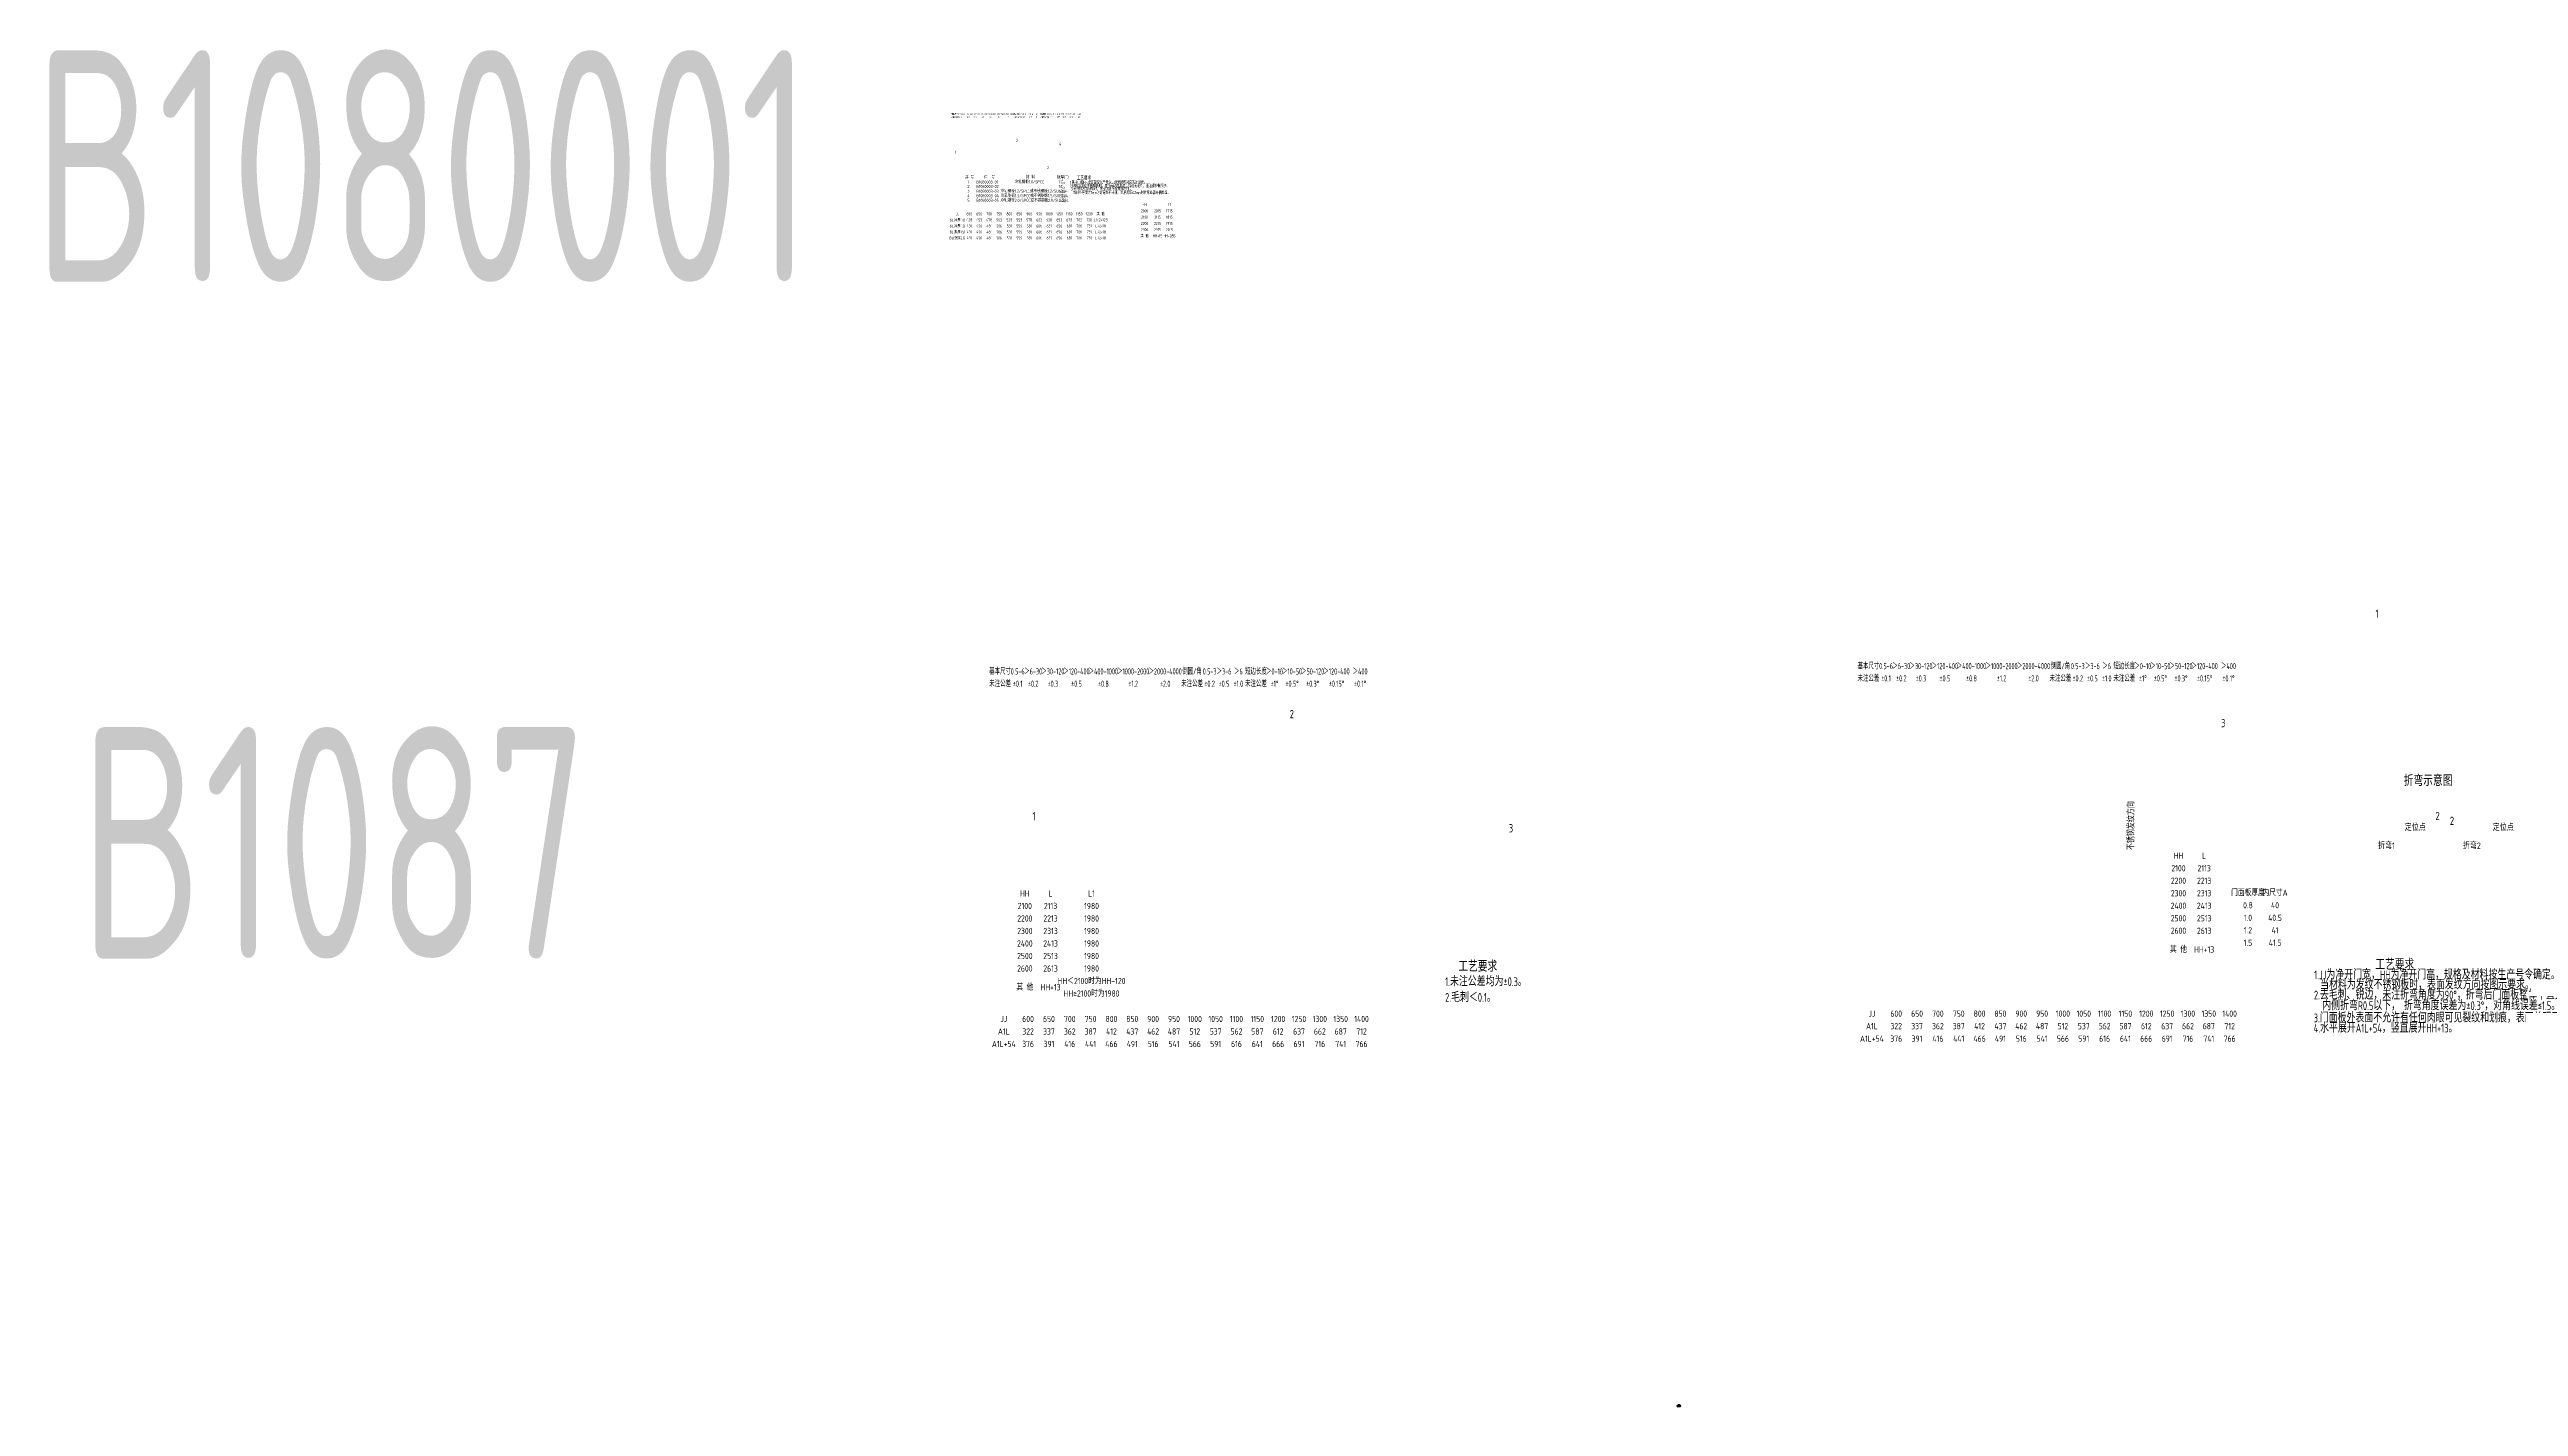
# Model space of a CAD drawing. Header units: inches. Extents: x 14216 to 120088, y -28681 to 23559.
# Drawn here: x 14693 to 25357, y -28681 to -22819 of the extents above; entities that cross this region are included whole.
import ezdxf
from ezdxf.enums import TextEntityAlignment as Align

# ---------------------------------------------------------------- set-up
doc = ezdxf.new("R2010")
doc.units = ezdxf.units.IN
doc.header["$LTSCALE"] = 0.3
doc.header["$MEASUREMENT"] = 0
for name, color, linetype in [('1粗实线', 4, 'Continuous'), ('2', 2, 'Continuous'), ('2细实线', 2, 'Continuous'), ('6', 3, 'Continuous'), ('7', 4, 'Continuous')]:
    doc.layers.add(name, color=color, linetype=linetype)
doc.layers.add('可见 (ISO)', color=7, linetype='Continuous', lineweight=50)
doc.layers.add('粗实线', color=7, linetype='Continuous', lineweight=30)
doc.styles.add('HZ', font='isocp2.shx', dxfattribs={"width": 0.7, "bigfont": 'hztxt.shx'})

msp = doc.modelspace()

# ---------------------------------------------------------------- linework, layer by layer
at = {"layer": '可见 (ISO)'}
for p, q in [((21727, -28674), (21734, -28674)), ((21734, -28681), (21727, -28681))]:
    msp.add_line(p, q, dxfattribs=at)
for centre, start, end in [((21727, -28678), 90, 270), ((21734, -28678), 270, 90)]:
    msp.add_arc(centre, 3.5, start, end, dxfattribs=at)

# ---------------------------------------------------------------- texts
at = {"layer": '1粗实线', "color": 4, "style": 'HZ', "width": 0.8}
for s, p in [('1', (24739, -25274)), ('2', (20050, -25708)), ('3', (24072, -25747)), ('1', (18939, -26149)), ('2', (24998, -26148)), ('3', (20996, -26201)), ('2', (25060, -26169))]:
    msp.add_text(s, height=35.6, dxfattribs=at).set_placement(p)
at = {"layer": '2', "style": 'HZ', "width": 0.85}
for s, height, p in [('序 号', 13.3, (18648, -23378)), ('1', 13.3, (18658, -23398)), ('2 ', 13.3, (18658, -23418)), ('3', 13.3, (18658, -23438)), ('4', 13.3, (18658, -23458)), ('B1080003-01', 13.3, (18697, -23399)), ('B1080003-02', 13.31, (18697, -23418)), ('B1080003-03', 13.3, (18697, -23439)), ('B1080003-04', 13.31, (18697, -23458)), ('件  号', 13.3, (18730, -23378)), ('冷轧钢板1.2/SPCC或不锈钢板1.2/SUS304', 13.31, (18801, -23438)), ('冷轧钢板1.5/SPCC或不锈钢板1.5/SUS304', 13.31, (18802, -23458)), ('冷轧钢板1.0/SPCC', 13.31, (18862, -23398)), ('材 料', 13.3, (18911, -23378)), ('板厚(T)', 13.3, (19045, -23378)), ('5', 13.3, (18658, -23478)), ('B1080003-05', 13.31, (18697, -23478)), ('冷轧钢板2.0/SPCC或不锈钢板2.0/SUS304', 13.31, (18801, -23478))]:
    msp.add_text(s, height=height, dxfattribs=at).set_placement(p)
at = {"layer": '2', "color": 6, "style": 'HZ'}
for s, height, width, p in [('1.其中JJ和HH按订单或生产号令，件号按照对应的对照表。', 13.5, 0.7, (19100, -23401)), ('2.材料为发纹不锈钢板时，表面无明显划痕；周边无毛刺，需贴保护膜保护。', 13.5, 0.7, (19100, -23416)), ('定位点', 28, 0.8, (24865, -26194)), ('定位点', 28, 0.8, (25245, -26194)), ('折弯1', 28, 0.8, (24750, -26273)), ('折弯2', 28, 0.8, (25116, -26273)), ('1.未注公差均为±0.3。', 38, 0.75, (20721, -26865)), ('2.毛刺＜0.1。', 38, 0.75, (20721, -26933))]:
    msp.add_text(s, height=height, dxfattribs=dict(at, width=width)).set_placement(p)
for s, height, width, p in [('  3.当材料为蚀刻板时，需按蚀刻花纹特殊制作；', 13.5, 0.7, (19091, -23432)), ('  当材料厚度为1mm时折弯处不开槽，当厚度超过1mm时折弯处需开槽处理。', 13.5, 0.7, (19101, -23449)), ('1.JJ为净开门宽，HH为净开门高，规格及材料按生产号令确定。', 38, 0.75, (24474, -26847)), ('  当材料为发纹不锈钢板时，表面发纹方向按图示要求。', 38, 0.75, (24466, -26890)), ('2.去毛刺、锐边，未注折弯角度为90%%d，折弯后门面板整体平直无弯曲，', 38, 0.75, (24473, -26934)), (' 内侧折弯R0.5以下， 折弯角度误差为±0.3°，对角线误差≤1.5。', 38, 0.75, (24492, -26980)), ('3.门面板外表面不允许有任何肉眼可见裂纹和划痕，表面美观平整。', 38, 0.75, (24472, -27033)), ('4.水平展开A1L+54，竖直展开HH+13。', 38, 0.75, (24472, -27077))]:
    msp.add_text(s, height=height, dxfattribs=dict(at, width=width)).set_placement(p, align=Align.BOTTOM_LEFT)
at = {"layer": '2', "color": 6, "style": 'HZ', "width": 0.8}
msp.add_text('不锈钢发纹方向', height=28, rotation=90, dxfattribs=at).set_placement((23706, -26278), align=Align.BOTTOM_LEFT)
at = {"layer": '2', "style": 'HZ', "width": 0.8}
for s, p in [('HH', (23888, -26302)), ('L', (23999, -26302)), ('2200', (23888, -26410)), ('2100', (23888, -26356)), ('2213', (23999, -26410)), ('2113', (23999, -26356)), ('2100', (18906, -26519)), ('HH', (18906, -26465)), ('2113', (19017, -26519)), ('L', (19017, -26465)), ('1980', (19194, -26519)), ('L1', (19194, -26465)), ('2300', (23888, -26464)), ('2400', (23888, -26518)), ('2413', (23999, -26518)), ('2313', (23999, -26464)), ('门面板厚度', (24188, -26462)), ('0.8', (24188, -26516)), ('内尺寸A', (24305, -26462)), ('40', (24305, -26516)), ('2200', (18906, -26573)), ('2300', (18906, -26627)), ('2213', (19017, -26573)), ('2313', (19017, -26627)), ('1980', (19194, -26573)), ('1980', (19194, -26627)), ('2500', (23888, -26572)), ('2600', (23888, -26626)), ('2513', (23999, -26572)), ('2613', (23999, -26626)), ('1.0', (24188, -26570)), ('1.2', (24188, -26624)), ('40.5', (24305, -26570)), ('41', (24305, -26624)), ('2400', (18906, -26681)), ('2500', (18906, -26735)), ('2413', (19017, -26681)), ('2513', (19017, -26735)), ('1980', (19194, -26681)), ('1980', (19194, -26735)), ('其 他', (23888, -26707)), ('HH+13', (23999, -26707)), ('1.5', (24188, -26678)), ('41.5', (24305, -26678)), ('其 他', (18906, -26870)), ('2600', (18906, -26789)), ('HH+13', (19017, -26870)), ('2613', (19017, -26789)), ('HH＜2100时为HH-120', (19194, -26843)), ('1980', (19194, -26789)), ('HH≥2100时为1980', (19194, -26897))]:
    msp.add_text(s, height=27, dxfattribs=at).set_placement(p, align=Align.MIDDLE_CENTER)
at = {"layer": '2', "color": 6, "char_height": 1000, "attachment_point": 5, "style": 'HZ'}
for s, insert in [('\\A1;B1080001', (16308, -23323)), ('\\A1;B1087', (15923, -26246))]:
    msp.add_mtext(s, dxfattribs=dict(at, insert=insert))
at = {"layer": '2', "attachment_point": 1, "style": 'HZ'}
for s, insert, char_height in [('1.0', (19051, -23385), 13.3), ('1.0', (19052, -23405), 13.3), ('1.2', (19053, -23425), 13.3), ('1.5', (19054, -23445), 13.3), (' 0\\P-0.08', (19063, -23382), 6.55), (' 0\\P-0.06', (19064, -23402), 6.55), (' 0\\P-0.08', (19065, -23422), 6.55), (' 0\\P-0.08', (19066, -23442), 6.55), ('2.0', (19055, -23465), 13.3), (' 0\\P-0.08', (19068, -23462), 6.55)]:
    msp.add_mtext(s, dxfattribs=dict(at, insert=insert, char_height=char_height))
at = {"layer": '2细实线', "style": 'HZ', "width": 0.8}
for s, height, p in [('BL(板厚1.0)', 12, (18615, -23556)), ('JJ', 13, (18615, -23530)), ('428', 13, (18666, -23556)), ('600', 13, (18666, -23530)), ('453', 13, (18709, -23556)), ('650', 13, (18709, -23530)), ('700', 13, (18752, -23530)), ('478', 13, (18752, -23556)), ('750', 13, (18795, -23530)), ('503', 13, (18795, -23556)), ('528', 13, (18839, -23556)), ('800', 13, (18839, -23530)), ('850', 13, (18882, -23530)), ('553', 13, (18882, -23556)), ('900', 13, (18925, -23530)), ('578', 13, (18925, -23556)), ('950', 13, (18968, -23530)), ('603', 13, (18968, -23556)), ('1000', 13, (19011, -23530)), ('628', 13, (19011, -23556)), ('1050', 13, (19055, -23530)), ('653', 13, (19055, -23556)), ('1100', 13, (19098, -23530)), ('678', 13, (19098, -23556)), ('1150', 13, (19141, -23530)), ('703', 13, (19141, -23556)), ('1200', 13, (19184, -23530)), ('728', 13, (19184, -23556)), ('JJ/2+128', 13, (19233, -23556)), ('其 他', 13, (19233, -23530)), ('2000', 13, (19423, -23517)), ('2200', 13, (19423, -23571)), ('2100', 13, (19423, -23544)), ('HH', 13, (19423, -23490)), ('2015', 13, (19479, -23517)), ('2215', 13, (19479, -23571)), ('2115', 13, (19479, -23544)), ('L', 13, (19479, -23490)), ('1815', 13, (19530, -23544)), ('1715', 13, (19530, -23517)), ('1915', 13, (19530, -23571)), ('L1', 13, (19530, -23490)), ('BL(板厚1.2)', 12, (18615, -23582)), ('BL(板厚1.5)', 12, (18615, -23608)), ('BL(板厚2.0)', 12, (18615, -23634)), ('431', 13, (18666, -23582)), ('431', 13, (18666, -23608)), ('431', 13, (18666, -23634)), ('456', 13, (18709, -23582)), ('456', 13, (18709, -23608)), ('456', 13, (18709, -23634)), ('481', 13, (18752, -23582)), ('481', 13, (18752, -23608)), ('481', 13, (18752, -23634)), ('506', 13, (18795, -23582)), ('506', 13, (18795, -23608)), ('506', 13, (18795, -23634)), ('531', 13, (18839, -23582)), ('531', 13, (18839, -23608)), ('531', 13, (18839, -23634)), ('556', 13, (18882, -23582)), ('556', 13, (18882, -23608)), ('556', 13, (18882, -23634)), ('581', 13, (18925, -23582)), ('581', 13, (18925, -23608)), ('581', 13, (18925, -23634)), ('606', 13, (18968, -23582)), ('606', 13, (18968, -23608)), ('606', 13, (18968, -23634)), ('631', 13, (19011, -23582)), ('631', 13, (19011, -23608)), ('631', 13, (19011, -23634)), ('656', 13, (19055, -23582)), ('656', 13, (19055, -23608)), ('656', 13, (19055, -23634)), ('681', 13, (19098, -23582)), ('681', 13, (19098, -23608)), ('681', 13, (19098, -23634)), ('706', 13, (19141, -23582)), ('706', 13, (19141, -23608)), ('706', 13, (19141, -23634)), ('731', 13, (19184, -23582)), ('731', 13, (19184, -23608)), ('731', 13, (19184, -23634)), ('JJ/2+131', 11, (19233, -23582)), ('JJ/2+131', 11, (19233, -23608)), ('JJ/2+131', 11, (19233, -23634)), ('其 他', 13, (19423, -23625)), ('2300', 13, (19423, -23598)), ('HH+15', 13, (19479, -23625)), ('2315', 13, (19479, -23598)), ('HH-285', 13, (19530, -23625)), ('2015', 13, (19530, -23598)), ('JJ', 27, (22564, -26984)), ('600', 27, (22669, -26984)), ('650', 27, (22759, -26984)), ('700', 27, (22849, -26984)), ('750', 27, (22939, -26984)), ('800', 27, (23029, -26984)), ('850', 27, (23119, -26984)), ('900', 27, (23209, -26984)), ('950', 27, (23299, -26984)), ('1000', 27, (23389, -26984)), ('1050', 27, (23479, -26984)), ('1100', 27, (23569, -26984)), ('1150', 27, (23659, -26984)), ('1200', 27, (23749, -26984)), ('1250', 27, (23839, -26984)), ('1300', 27, (23929, -26984)), ('1350', 27, (24019, -26984)), ('1400', 27, (24109, -26984)), ('A1L', 27, (18815, -27061)), ('JJ', 27, (18815, -27007)), ('600', 27, (18920, -27007)), ('322', 27, (18920, -27061)), ('650', 27, (19010, -27007)), ('337', 27, (19010, -27061)), ('700', 27, (19100, -27007)), ('362', 27, (19100, -27061)), ('387', 27, (19190, -27061)), ('750', 27, (19190, -27007)), ('800', 27, (19280, -27007)), ('412', 27, (19280, -27061)), ('437', 27, (19370, -27061)), ('850', 27, (19370, -27007)), ('462', 27, (19460, -27061)), ('900', 27, (19460, -27007)), ('487', 27, (19550, -27061)), ('950', 27, (19550, -27007)), ('1000', 27, (19640, -27007)), ('512', 27, (19640, -27061)), ('1050', 27, (19730, -27007)), ('537', 27, (19730, -27061)), ('1100', 27, (19820, -27007)), ('562', 27, (19820, -27061)), ('1150', 27, (19910, -27007)), ('587', 27, (19910, -27061)), ('1200', 27, (20000, -27007)), ('612', 27, (20000, -27061)), ('1250', 27, (20090, -27007)), ('637', 27, (20090, -27061)), ('1300', 27, (20180, -27007)), ('662', 27, (20180, -27061)), ('1350', 27, (20270, -27007)), ('687', 27, (20270, -27061)), ('1400', 27, (20360, -27007)), ('712', 27, (20360, -27061)), ('A1L+54', 27, (22564, -27092)), ('A1L', 27, (22564, -27038)), ('376', 27, (22669, -27092)), ('322', 27, (22669, -27038)), ('337', 27, (22759, -27038)), ('391', 27, (22759, -27092)), ('362', 27, (22849, -27038)), ('416', 27, (22849, -27092)), ('387', 27, (22939, -27038)), ('441', 27, (22939, -27092)), ('466', 27, (23029, -27092)), ('412', 27, (23029, -27038)), ('437', 27, (23119, -27038)), ('491', 27, (23119, -27092)), ('462', 27, (23209, -27038)), ('516', 27, (23209, -27092)), ('487', 27, (23299, -27038)), ('541', 27, (23299, -27092)), ('566', 27, (23389, -27092)), ('512', 27, (23389, -27038)), ('537', 27, (23479, -27038)), ('591', 27, (23479, -27092)), ('562', 27, (23569, -27038)), ('616', 27, (23569, -27092)), ('587', 27, (23659, -27038)), ('641', 27, (23659, -27092)), ('666', 27, (23749, -27092)), ('612', 27, (23749, -27038)), ('637', 27, (23839, -27038)), ('691', 27, (23839, -27092)), ('662', 27, (23929, -27038)), ('716', 27, (23929, -27092)), ('687', 27, (24019, -27038)), ('741', 27, (24019, -27092)), ('766', 27, (24109, -27092)), ('712', 27, (24109, -27038)), ('A1L+54', 27, (18815, -27115)), ('376', 27, (18920, -27115)), ('391', 27, (19010, -27115)), ('416', 27, (19100, -27115)), ('441', 27, (19190, -27115)), ('466', 27, (19280, -27115)), ('491', 27, (19370, -27115)), ('516', 27, (19460, -27115)), ('541', 27, (19550, -27115)), ('566', 27, (19640, -27115)), ('591', 27, (19730, -27115)), ('616', 27, (19820, -27115)), ('641', 27, (19910, -27115)), ('666', 27, (20000, -27115)), ('691', 27, (20090, -27115)), ('716', 27, (20180, -27115)), ('741', 27, (20270, -27115)), ('766', 27, (20360, -27115))]:
    msp.add_text(s, height=height, dxfattribs=at).set_placement(p, align=Align.MIDDLE_CENTER)
at = {"layer": '2细实线', "linetype": 'ByBlock', "style": 'HZ', "width": 0.65}
for s, p in [('基本尺寸', (22549, -25483)), ('0.5-6', (22625, -25483)), ('＞6-30', (22691, -25483)), ('＞30-120', (22776, -25483)), ('＞120-400', (22879, -25483)), ('＞400-1000', (22994, -25483)), ('＞1000-2000', (23124, -25483)), ('＞2000-4000', (23262, -25483)), ('倒圆/角', (23378, -25483)), ('0.5-3', (23453, -25483)), ('＞3-6', (23516, -25483)), ('＞6', (23578, -25483)), ('短边长度', (23654, -25483)), ('＞0-10', (23734, -25483)), ('＞10-50', (23810, -25483)), ('＞50-120', (23899, -25483)), ('＞120-400', (24001, -25483)), ('＞400', (24104, -25483)), ('基本尺寸', (18799, -25506)), ('未注公差', (18799, -25559)), ('0.5-6', (18875, -25506)), ('%%p0.1', (18875, -25559)), ('＞6-30', (18942, -25506)), ('%%p0.2', (18942, -25559)), ('＞30-120', (19027, -25506)), ('%%p0.3', (19027, -25559)), ('＞120-400', (19129, -25506)), ('%%p0.5', (19129, -25559)), ('＞400-1000', (19245, -25506)), ('%%p0.8', (19245, -25559)), ('＞1000-2000', (19374, -25506)), ('%%p1.2', (19374, -25559)), ('＞2000-4000', (19512, -25506)), ('%%p2.0', (19512, -25559)), ('未注公差', (19628, -25559)), ('倒圆/角', (19628, -25506)), ('0.5-3', (19704, -25506)), ('%%p0.2', (19704, -25559)), ('＞3-6', (19766, -25506)), ('%%p0.5', (19766, -25559)), ('%%p1.0', (19828, -25559)), ('＞6', (19828, -25506)), ('短边长度', (19904, -25506)), ('未注公差', (19904, -25559)), ('＞0-10', (19984, -25506)), ('%%p1%%d', (19984, -25559)), ('＞10-50', (20060, -25506)), ('%%p0.5%%d', (20060, -25559)), ('＞50-120', (20149, -25506)), ('%%p0.3%%d', (20149, -25559)), ('＞120-400', (20252, -25506)), ('%%p0.15%%d', (20252, -25559)), ('＞400', (20354, -25506)), ('%%p0.1%%d', (20354, -25559)), ('未注公差', (22549, -25536)), ('%%p0.1', (22625, -25536)), ('%%p0.2', (22691, -25536)), ('%%p0.3', (22776, -25536)), ('%%p0.5', (22879, -25536)), ('%%p0.8', (22994, -25536)), ('%%p1.2', (23124, -25536)), ('%%p2.0', (23262, -25536)), ('未注公差', (23378, -25536)), ('%%p0.2', (23453, -25536)), ('%%p0.5', (23516, -25536)), ('%%p1.0', (23578, -25536)), ('未注公差', (23654, -25536)), ('%%p1%%d', (23734, -25536)), ('%%p0.5%%d', (23810, -25536)), ('%%p0.3%%d', (23899, -25536)), ('%%p0.15%%d', (24001, -25536)), ('%%p0.1%%d', (24104, -25536))]:
    msp.add_text(s, height=26.7, dxfattribs=at).set_placement(p, align=Align.MIDDLE_CENTER)
at = {"layer": '6', "color": 2, "style": 'HZ', "width": 0.7}
for s, p in [('未注公差TOL.', (18587, -23116)), ('基本尺寸 LD.', (18589, -23103)), ('0.5-6', (18628, -23103)), ('%%P0.1', (18628, -23116)), ('＞6-30', (18654, -23103)), ('%%P0.2', (18655, -23116)), ('＞30-120', (18679, -23103)), ('%%P0.3', (18684, -23116)), ('＞120-400', (18707, -23103)), ('%%P0.5', (18716, -23116)), ('＞400-1000', (18739, -23103)), ('%%P0.8', (18749, -23116)), ('＞1000-2000', (18776, -23103)), ('%%P1.2', (18788, -23116)), ('＞2000-4000', (18815, -23103)), ('%%P2', (18830, -23116)), ('未注公差TOL.', (18854, -23116)), ('倒圆/角R/C', (18855, -23103)), ('0.5-3', (18894, -23103)), ('%%P0.2', (18894, -23116)), ('＞3-6', (18922, -23103)), ('%%P0.5', (18923, -23116)), ('＞6', (18950, -23103)), ('%%P1', (18952, -23116)), ('短边长度LSS.', (18971, -23103)), ('未注公差TOL.', (18971, -23116)), ('＞0-10', (19010, -23103)), ('%%P1%%D', (19016, -23116)), ('＞10-50', (19035, -23103)), ('%%P0.5%%D', (19040, -23116)), ('＞50-120', (19061, -23103)), ('%%P0.3%%D', (19068, -23116)), ('＞120-400', (19090, -23103)), ('%%P0.15%%D', (19097, -23116)), ('＞400', (19130, -23103)), ('%%P0.1%%D', (19131, -23116))]:
    msp.add_text(s, height=7.2, dxfattribs=at).set_placement(p)
at = {"layer": '7', "style": 'HZ', "width": 0.7}
for s, p in [('3', (18867, -23218)), ('4', (19055, -23235)), ('1', (18605, -23271)), ('2', (19003, -23336))]:
    msp.add_text(s, height=13.5, dxfattribs=at).set_placement(p)
at = {"layer": '粗实线', "color": 3, "linetype": 'Continuous', "lineweight": -3, "style": 'HZ', "width": 0.7}
for s, height, p in [('工艺要求', 16, (19131, -23383)), ('折弯示意图', 48, (24861, -26001)), ('工艺要求', 48, (20778, -26803)), ('工艺要求', 48, (24738, -26795))]:
    msp.add_text(s, height=height, dxfattribs=at).set_placement(p)

doc.saveas('drawing.dxf')
